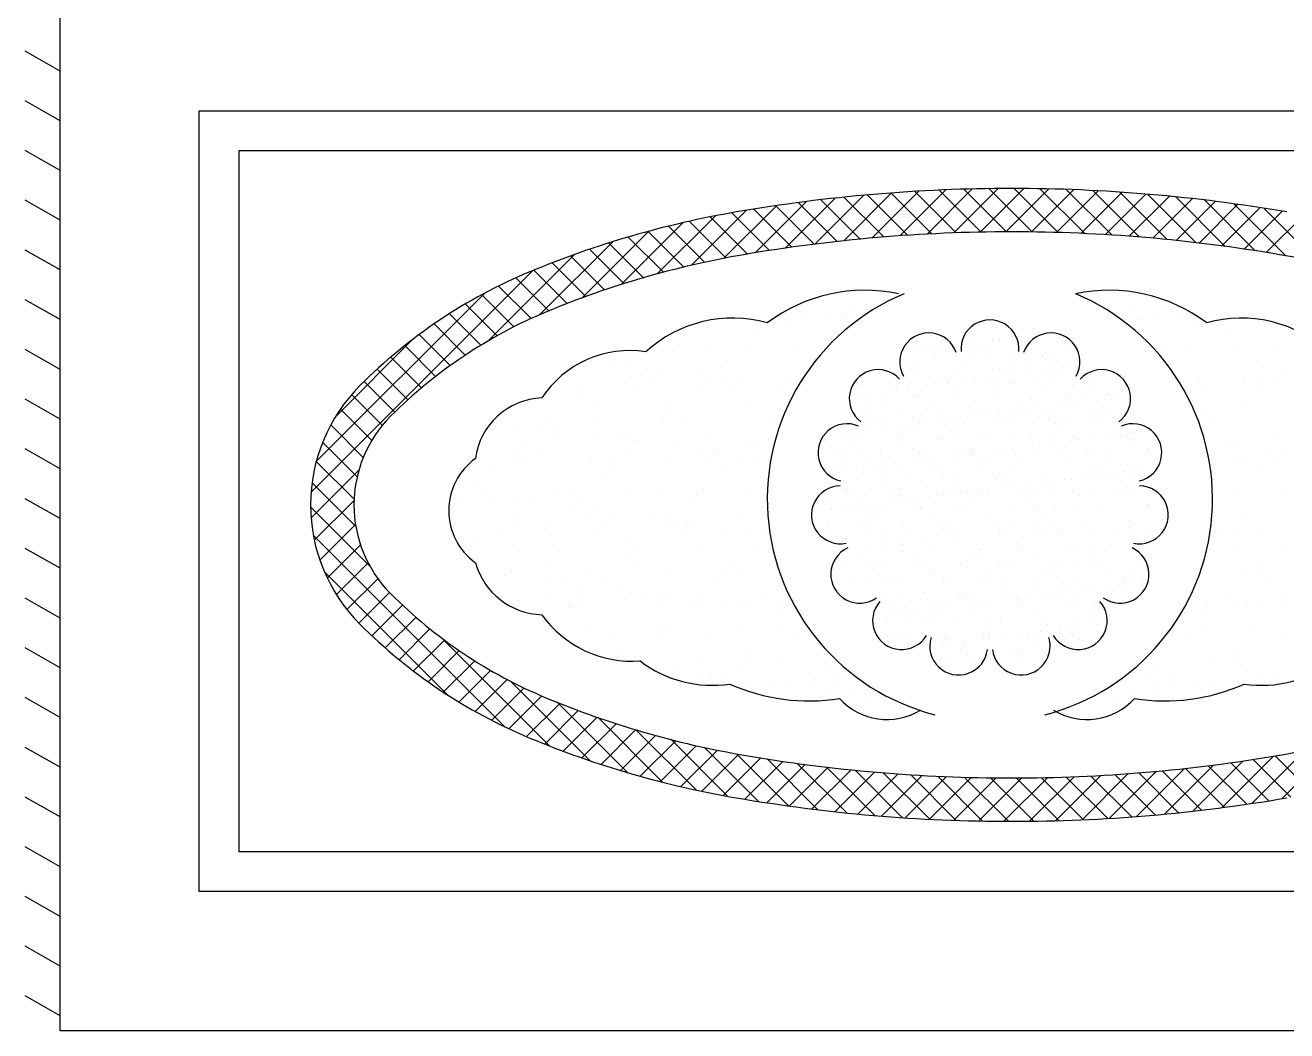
# Model space of a CAD drawing. Header units: millimetres. Extents: x 577 to 2337, y 236 to 943.
# Drawn here: x 750.452 to 753.108, y 697.022 to 699.139 of the extents above; entities that cross this region are included whole.
import ezdxf

# ---------------------------------------------------------------- set-up
doc = ezdxf.new("R2010")
doc.units = ezdxf.units.MM
doc.header["$LTSCALE"] = 0.01
doc.layers.add('06-Furn', color=4, linetype='Continuous')

# ---------------------------------------------------------------- blocks, each defined once
blk = doc.blocks.new('MMM')
at = {"layer": '06-Furn', "color": 243}
for p, q in [((762.7143, 635.9449), (762.7143, 638.1753)), ((762.7143, 637.9658), (762.641, 638.0077)), ((762.7143, 637.8611), (762.641, 637.903)), ((763.0074, 636.2381), (763.0074, 637.8821)), ((763.0074, 637.8821), (766.4211, 637.8821)), ((762.7143, 637.7564), (762.641, 637.7983)), ((763.0912, 636.3219), (763.0912, 637.7983)), ((763.0912, 637.7983), (766.3373, 637.7983)), ((764.4236, 637.6143), (764.5223, 637.713)), ((764.482, 637.6189), (764.5788, 637.7158)), ((764.5394, 637.6225), (764.6344, 637.7176)), ((764.6531, 637.6267), (764.5646, 637.7151)), ((764.5957, 637.6251), (764.6891, 637.7184)), ((764.7063, 637.6273), (764.6165, 637.7171)), ((764.6511, 637.6266), (764.7429, 637.7185)), ((764.7604, 637.627), (764.6691, 637.7182)), ((764.7055, 637.6273), (764.7959, 637.7177)), ((764.8153, 637.6258), (764.7226, 637.7186)), ((764.7591, 637.627), (764.8481, 637.7161)), ((764.8712, 637.6237), (764.7769, 637.718)), ((764.8118, 637.6259), (764.8995, 637.7137)), ((764.9281, 637.6206), (764.8321, 637.7166)), ((764.9861, 637.6164), (764.8882, 637.7143)), ((762.7143, 637.6517), (762.641, 637.6936)), ((764.1773, 637.5831), (764.2853, 637.6911)), ((764.2409, 637.593), (764.3463, 637.6984)), ((764.3501, 637.6069), (764.2682, 637.6889)), ((764.3031, 637.6014), (764.4061, 637.7044)), ((764.3989, 637.612), (764.316, 637.6949)), ((764.364, 637.6085), (764.4647, 637.7092)), ((764.4483, 637.6164), (764.3644, 637.7003)), ((764.4984, 637.6201), (764.4134, 637.705)), ((764.5492, 637.623), (764.4631, 637.7091)), ((764.6008, 637.6252), (764.5135, 637.7125)), ((764.8637, 637.6241), (764.9502, 637.7106)), ((764.9148, 637.6214), (765.0002, 637.7068)), ((765.0452, 637.6111), (764.9454, 637.7109)), ((764.9652, 637.618), (765.0495, 637.7024)), ((765.1055, 637.6045), (765.0035, 637.7066)), ((765.0149, 637.6139), (765.0982, 637.6973)), ((765.1671, 637.5967), (765.0628, 637.701)), ((765.0639, 637.6092), (765.1463, 637.6915)), ((765.2302, 637.5875), (765.1233, 637.6944)), ((765.2947, 637.5768), (765.185, 637.6864)), ((763.9715, 637.5387), (764.0938, 637.661)), ((764.0435, 637.5569), (764.1593, 637.6727)), ((764.1119, 637.5715), (764.223, 637.6826)), ((764.2077, 637.588), (764.1283, 637.6674)), ((764.2546, 637.5949), (764.1744, 637.6751)), ((764.302, 637.6012), (764.221, 637.6823)), ((765.1123, 637.6037), (765.1937, 637.6852)), ((765.16, 637.5977), (765.2406, 637.6783)), ((765.2071, 637.591), (765.2869, 637.6708)), ((765.3617, 637.5635), (765.2482, 637.6771)), ((765.2536, 637.5837), (765.3325, 637.6626)), ((763.8952, 637.5162), (764.0254, 637.6464)), ((764.0712, 637.5631), (763.9952, 637.6392)), ((764.1159, 637.5723), (764.0387, 637.6494)), ((764.1614, 637.5805), (764.0831, 637.6588)), ((763.7243, 637.4529), (763.8779, 637.6064)), ((763.8134, 637.4882), (763.9537, 637.6285)), ((763.9845, 637.5422), (763.9105, 637.6163)), ((764.0275, 637.5531), (763.9524, 637.6281)), ((762.7143, 637.547), (762.641, 637.5889)), ((763.9011, 637.5181), (763.8288, 637.5904)), ((763.9424, 637.5305), (763.8693, 637.6037)), ((763.6152, 637.3975), (763.797, 637.5793)), ((763.8208, 637.4909), (763.7499, 637.5618)), ((763.8606, 637.5048), (763.789, 637.5764)), ((763.2427, 637.0788), (763.7096, 637.5457)), ((763.7432, 637.4608), (763.6737, 637.5303)), ((763.7816, 637.4762), (763.7114, 637.5464)), ((763.7057, 637.4446), (763.6372, 637.5131)), ((762.7143, 637.4423), (762.641, 637.4842)), ((763.2536, 637.1435), (763.6083, 637.4982)), ((763.6343, 637.4084), (763.5674, 637.4753)), ((763.6694, 637.4271), (763.6018, 637.4947)), ((763.6003, 637.3886), (763.534, 637.4549)), ((764.2859, 637.4533), (764.2859, 637.4533)), ((764.3612, 637.4473), (764.3612, 637.4473)), ((764.3869, 637.4637), (764.3869, 637.4637)), ((764.9687, 637.4637), (764.9687, 637.4637)), ((764.9944, 637.4473), (764.9944, 637.4473)), ((765.0697, 637.4533), (765.0697, 637.4533)), ((763.5674, 637.3677), (763.5017, 637.4335)), ((764.2456, 637.4312), (764.2456, 637.4312)), ((764.3354, 637.4468), (764.3354, 637.4468)), ((764.367, 637.4426), (764.367, 637.4426)), ((764.635, 637.4273), (764.635, 637.4273)), ((764.6862, 637.4254), (764.6862, 637.4254)), ((764.9885, 637.4426), (764.9885, 637.4426)), ((765.0202, 637.4468), (765.0202, 637.4468)), ((765.11, 637.4312), (765.11, 637.4312)), ((763.2936, 637.2373), (763.4586, 637.4023)), ((763.5356, 637.3457), (763.4703, 637.4111)), ((764.1805, 637.4118), (764.1805, 637.4118)), ((764.5162, 637.3962), (764.5162, 637.3962)), ((764.6286, 637.3942), (764.6286, 637.3942)), ((764.6354, 637.3961), (764.6354, 637.3961)), ((764.6762, 637.3988), (764.6762, 637.3988)), ((764.6768, 637.4016), (764.6768, 637.4016)), ((764.6926, 637.4036), (764.6926, 637.4036)), ((764.7173, 637.4069), (764.7173, 637.4069)), ((764.8337, 637.3994), (764.8337, 637.3994)), ((765.175, 637.4118), (765.175, 637.4118)), ((762.7143, 637.3376), (762.641, 637.3794)), ((763.5048, 637.3227), (763.4398, 637.3877)), ((764.004, 637.3762), (764.004, 637.3762)), ((764.0793, 637.3888), (764.0793, 637.3888)), ((764.1597, 637.3769), (764.1597, 637.3769)), ((764.2688, 637.3885), (764.2688, 637.3885)), ((764.319, 637.3749), (764.319, 637.3749)), ((764.513, 637.38), (764.513, 637.38)), ((764.5288, 637.3821), (764.5288, 637.3821)), ((764.5535, 637.3853), (764.5535, 637.3853)), ((764.557, 637.3866), (764.557, 637.3866)), ((764.5573, 637.3677), (764.5573, 637.3677)), ((764.5698, 637.3785), (764.5698, 637.3785)), ((764.6342, 637.389), (764.6342, 637.389)), ((764.637, 637.3687), (764.637, 637.3687)), ((764.6517, 637.3868), (764.6517, 637.3868)), ((764.6645, 637.3786), (764.6645, 637.3786)), ((764.7148, 637.3683), (764.7148, 637.3683)), ((764.7593, 637.3788), (764.7593, 637.3788)), ((764.797, 637.3713), (764.797, 637.3713)), ((764.8412, 637.3872), (764.8412, 637.3872)), ((764.854, 637.379), (764.854, 637.379)), ((765.0366, 637.3749), (765.0366, 637.3749)), ((765.0868, 637.3885), (765.0868, 637.3885)), ((765.1959, 637.3769), (765.1959, 637.3769)), ((765.2763, 637.3888), (765.2763, 637.3888)), ((763.4751, 637.2986), (763.4104, 637.3634)), ((763.8729, 637.3509), (763.8729, 637.3509)), ((763.9022, 637.3462), (763.9022, 637.3462)), ((764.1088, 637.346), (764.1088, 637.346)), ((764.12, 637.3563), (764.12, 637.3563)), ((764.5212, 637.3489), (764.5212, 637.3489)), ((764.616, 637.349), (764.616, 637.349)), ((764.6607, 637.3648), (764.6607, 637.3648)), ((764.7107, 637.3492), (764.7107, 637.3492)), ((764.7577, 637.3412), (764.7577, 637.3412)), ((764.7824, 637.3637), (764.7824, 637.3637)), ((764.788, 637.3586), (764.788, 637.3586)), ((764.8055, 637.3494), (764.8055, 637.3494)), ((764.8273, 637.3426), (764.8273, 637.3426)), ((764.8356, 637.3408), (764.8356, 637.3408)), ((765.2356, 637.3563), (765.2356, 637.3563)), ((765.2468, 637.346), (765.2468, 637.346)), ((763.4464, 637.2736), (763.3818, 637.3382)), ((763.9181, 637.3219), (763.9181, 637.3219)), ((763.9517, 637.3397), (763.9517, 637.3397)), ((763.9833, 637.3356), (763.9833, 637.3356)), ((764.066, 637.3247), (764.066, 637.3247)), ((764.0774, 637.3199), (764.0774, 637.3199)), ((764.1155, 637.3182), (764.1155, 637.3182)), ((764.4384, 637.3366), (764.4384, 637.3366)), ((764.5181, 637.3376), (764.5181, 637.3376)), ((764.5959, 637.3372), (764.5959, 637.3372)), ((764.6229, 637.3157), (764.6229, 637.3157)), ((764.6388, 637.3178), (764.6388, 637.3178)), ((764.6635, 637.321), (764.6635, 637.321)), ((764.6781, 637.3402), (764.6781, 637.3402)), ((764.691, 637.337), (764.691, 637.337)), ((764.6966, 637.3319), (764.6966, 637.3319)), ((764.7048, 637.3265), (764.7048, 637.3265)), ((764.7207, 637.3286), (764.7207, 637.3286)), ((764.7454, 637.3318), (764.7454, 637.3318)), ((764.7867, 637.3373), (764.7867, 637.3373)), ((764.8026, 637.3393), (764.8026, 637.3393)), ((764.8145, 637.3343), (764.8145, 637.3343)), ((765.2401, 637.3182), (765.2401, 637.3182)), ((765.2782, 637.3199), (765.2782, 637.3199)), ((765.2896, 637.3247), (765.2896, 637.3247)), ((763.4187, 637.2475), (763.3542, 637.312)), ((763.8123, 637.2954), (763.8123, 637.2954)), ((763.933, 637.2957), (763.933, 637.2957)), ((763.9587, 637.312), (763.9587, 637.312)), ((764.0558, 637.2975), (764.0558, 637.2975)), ((764.1225, 637.2953), (764.1225, 637.2953)), ((764.1471, 637.314), (764.1471, 637.314)), ((764.1482, 637.3117), (764.1482, 637.3117)), ((764.2298, 637.3031), (764.2298, 637.3031)), ((764.2417, 637.3139), (764.2417, 637.3139)), ((764.392, 637.3101), (764.392, 637.3101)), ((764.3992, 637.3065), (764.3992, 637.3065)), ((764.4049, 637.3019), (764.4049, 637.3019)), ((764.4178, 637.2887), (764.4178, 637.2887)), ((764.4591, 637.2941), (764.4591, 637.2941)), ((764.475, 637.2962), (764.475, 637.2962)), ((764.477, 637.3061), (764.477, 637.3061)), ((764.4778, 637.3114), (764.4778, 637.3114)), ((764.4868, 637.3103), (764.4868, 637.3103)), ((764.4996, 637.3021), (764.4996, 637.3021)), ((764.4997, 637.2995), (764.4997, 637.2995)), ((764.541, 637.3049), (764.541, 637.3049)), ((764.5569, 637.307), (764.5569, 637.307)), ((764.5592, 637.3091), (764.5592, 637.3091)), ((764.5815, 637.3105), (764.5815, 637.3105)), ((764.5816, 637.3102), (764.5816, 637.3102)), ((764.5944, 637.3023), (764.5944, 637.3023)), ((764.6389, 637.3101), (764.6389, 637.3101)), ((764.6763, 637.3106), (764.6763, 637.3106)), ((764.6891, 637.3025), (764.6891, 637.3025)), ((764.7167, 637.3097), (764.7167, 637.3097)), ((764.7231, 637.3076), (764.7231, 637.3076)), ((764.771, 637.3108), (764.771, 637.3108)), ((764.7839, 637.3026), (764.7839, 637.3026)), ((764.7989, 637.3127), (764.7989, 637.3127)), ((764.8448, 637.3066), (764.8448, 637.3066)), ((764.8504, 637.3014), (764.8504, 637.3014)), ((764.8658, 637.311), (764.8658, 637.311)), ((764.8785, 637.3137), (764.8785, 637.3137)), ((764.8786, 637.3028), (764.8786, 637.3028)), ((765.1138, 637.3139), (765.1138, 637.3139)), ((765.1258, 637.3031), (765.1258, 637.3031)), ((765.2074, 637.3117), (765.2074, 637.3117)), ((765.2084, 637.314), (765.2084, 637.314)), ((765.233, 637.2953), (765.233, 637.2953)), ((762.7143, 637.2328), (762.641, 637.2747)), ((763.3927, 637.2197), (763.3279, 637.2845)), ((763.8011, 637.2851), (763.8011, 637.2851)), ((763.8358, 637.2648), (763.8358, 637.2648)), ((764.3772, 637.2833), (764.3772, 637.2833)), ((764.3863, 637.2847), (764.3863, 637.2847)), ((764.3931, 637.2854), (764.3931, 637.2854)), ((764.4404, 637.2779), (764.4404, 637.2779)), ((764.451, 637.2725), (764.451, 637.2725)), ((764.508, 637.2836), (764.508, 637.2836)), ((764.5137, 637.2785), (764.5137, 637.2785)), ((764.52, 637.279), (764.52, 637.279)), ((764.5458, 637.2727), (764.5458, 637.2727)), ((764.5978, 637.2786), (764.5978, 637.2786)), ((764.6405, 637.2729), (764.6405, 637.2729)), ((764.68, 637.2815), (764.68, 637.2815)), ((764.7353, 637.273), (764.7353, 637.273)), ((764.7533, 637.2799), (764.7533, 637.2799)), ((764.7589, 637.2747), (764.7589, 637.2747)), ((764.7597, 637.2826), (764.7597, 637.2826)), ((764.8148, 637.2622), (764.8148, 637.2622)), ((764.8301, 637.2732), (764.8301, 637.2732)), ((764.8306, 637.2643), (764.8306, 637.2643)), ((764.8375, 637.2822), (764.8375, 637.2822)), ((764.8553, 637.2675), (764.8553, 637.2675)), ((764.8769, 637.2772), (764.8769, 637.2772)), ((764.8967, 637.2729), (764.8967, 637.2729)), ((764.9125, 637.275), (764.9125, 637.275)), ((764.9197, 637.2851), (764.9197, 637.2851)), ((764.9248, 637.2734), (764.9248, 637.2734)), ((764.9372, 637.2783), (764.9372, 637.2783)), ((763.3705, 637.1881), (763.3045, 637.2541)), ((763.7482, 637.2366), (763.7482, 637.2366)), ((763.8407, 637.2368), (763.8407, 637.2368)), ((763.9952, 637.242), (763.9952, 637.242)), ((764.0002, 637.2589), (764.0002, 637.2589)), ((764.0302, 637.2365), (764.0302, 637.2365)), ((764.1558, 637.2597), (764.1558, 637.2597)), ((764.2197, 637.2361), (764.2197, 637.2361)), ((764.2387, 637.2441), (764.2387, 637.2441)), ((764.4011, 637.2478), (764.4011, 637.2478)), ((764.4166, 637.2569), (764.4166, 637.2569)), ((764.4222, 637.2518), (764.4222, 637.2518)), ((764.479, 637.2475), (764.479, 637.2475)), ((764.5401, 637.2542), (764.5401, 637.2542)), ((764.5611, 637.2504), (764.5611, 637.2504)), ((764.6096, 637.2352), (764.6096, 637.2352)), ((764.6408, 637.2514), (764.6408, 637.2514)), ((764.651, 637.2406), (764.651, 637.2406)), ((764.6668, 637.2427), (764.6668, 637.2427)), ((764.6915, 637.2459), (764.6915, 637.2459)), ((764.7186, 637.2511), (764.7186, 637.2511)), ((764.7329, 637.2514), (764.7329, 637.2514)), ((764.7487, 637.2535), (764.7487, 637.2535)), ((764.7734, 637.2567), (764.7734, 637.2567)), ((764.7854, 637.2505), (764.7854, 637.2505)), ((764.7956, 637.2346), (764.7956, 637.2346)), ((764.8008, 637.254), (764.8008, 637.254)), ((764.8804, 637.2551), (764.8804, 637.2551)), ((764.8904, 637.2348), (764.8904, 637.2348)), ((764.9072, 637.2494), (764.9072, 637.2494)), ((764.9128, 637.2443), (764.9128, 637.2443)), ((765.1168, 637.2441), (765.1168, 637.2441)), ((765.1359, 637.2361), (765.1359, 637.2361)), ((765.1997, 637.2597), (765.1997, 637.2597)), ((763.3526, 637.1522), (763.2841, 637.2207)), ((763.6823, 637.2176), (763.6823, 637.2176)), ((763.7318, 637.2111), (763.7318, 637.2111)), ((763.984, 637.2317), (763.984, 637.2317)), ((764.3601, 637.2164), (764.3601, 637.2164)), ((764.4053, 637.2083), (764.4053, 637.2083)), ((764.4166, 637.2339), (764.4166, 637.2339)), ((764.4211, 637.2103), (764.4211, 637.2103)), ((764.4294, 637.2257), (764.4294, 637.2257)), ((764.4423, 637.2193), (764.4423, 637.2193)), ((764.4458, 637.2136), (764.4458, 637.2136)), ((764.4487, 637.2275), (764.4487, 637.2275)), ((764.4872, 637.219), (764.4872, 637.219)), ((764.503, 637.2211), (764.503, 637.2211)), ((764.5113, 637.2341), (764.5113, 637.2341)), ((764.5219, 637.2203), (764.5219, 637.2203)), ((764.5242, 637.2259), (764.5242, 637.2259)), ((764.5277, 637.2244), (764.5277, 637.2244)), ((764.5691, 637.2298), (764.5691, 637.2298)), ((764.5704, 637.2265), (764.5704, 637.2265)), ((764.576, 637.2213), (764.576, 637.2213)), ((764.5849, 637.2319), (764.5849, 637.2319)), ((764.5997, 637.22), (764.5997, 637.22)), ((764.6061, 637.2343), (764.6061, 637.2343)), ((764.6189, 637.2261), (764.6189, 637.2261)), ((764.6819, 637.2229), (764.6819, 637.2229)), ((764.7009, 637.2344), (764.7009, 637.2344)), ((764.7137, 637.2263), (764.7137, 637.2263)), ((764.7616, 637.2239), (764.7616, 637.2239)), ((764.8084, 637.2264), (764.8084, 637.2264)), ((764.8157, 637.2227), (764.8157, 637.2227)), ((764.8213, 637.2176), (764.8213, 637.2176)), ((764.8394, 637.2236), (764.8394, 637.2236)), ((764.9032, 637.2266), (764.9032, 637.2266)), ((764.9392, 637.22), (764.9392, 637.22)), ((765.0066, 637.2086), (765.0066, 637.2086)), ((763.3397, 637.1114), (763.267, 637.184)), ((763.7586, 637.2039), (763.7586, 637.2039)), ((763.7634, 637.207), (763.7634, 637.207)), ((763.8461, 637.1961), (763.8461, 637.1961)), ((763.8956, 637.1896), (763.8956, 637.1896)), ((763.9143, 637.2046), (763.9143, 637.2046)), ((763.9272, 637.1854), (763.9272, 637.1854)), ((763.9311, 637.1832), (763.9311, 637.1832)), ((764.0736, 637.2026), (764.0736, 637.2026)), ((764.1782, 637.1886), (764.1782, 637.1886)), ((764.3234, 637.1975), (764.3234, 637.1975)), ((764.3234, 637.1882), (764.3234, 637.1882)), ((764.3392, 637.1996), (764.3392, 637.1996)), ((764.3572, 637.2008), (764.3572, 637.2008)), ((764.3639, 637.2028), (764.3639, 637.2028)), ((764.3809, 637.1961), (764.3809, 637.1961)), ((764.403, 637.1892), (764.403, 637.1892)), ((764.4756, 637.1963), (764.4756, 637.1963)), ((764.4789, 637.1998), (764.4789, 637.1998)), ((764.4809, 637.1888), (764.4809, 637.1888)), ((764.4846, 637.1946), (764.4846, 637.1946)), ((764.5631, 637.1918), (764.5631, 637.1918)), ((764.5704, 637.1965), (764.5704, 637.1965)), ((764.6025, 637.1971), (764.6025, 637.1971)), ((764.6427, 637.1928), (764.6427, 637.1928)), ((764.6651, 637.1967), (764.6651, 637.1967)), ((764.7205, 637.1924), (764.7205, 637.1924)), ((764.7599, 637.1968), (764.7599, 637.1968)), ((764.8015, 637.1816), (764.8015, 637.1816)), ((764.8027, 637.1954), (764.8027, 637.1954)), ((764.8428, 637.1871), (764.8428, 637.1871)), ((764.8478, 637.1933), (764.8478, 637.1933)), ((764.8546, 637.197), (764.8546, 637.197)), ((764.8587, 637.1892), (764.8587, 637.1892)), ((764.8834, 637.1924), (764.8834, 637.1924)), ((764.9247, 637.1979), (764.9247, 637.1979)), ((764.9406, 637.1999), (764.9406, 637.1999)), ((764.9494, 637.1972), (764.9494, 637.1972)), ((764.9602, 637.1961), (764.9602, 637.1961)), ((764.9653, 637.2032), (764.9653, 637.2032)), ((764.9695, 637.1923), (764.9695, 637.1923)), ((764.9751, 637.1871), (764.9751, 637.1871)), ((765.1774, 637.1886), (765.1774, 637.1886)), ((765.282, 637.2026), (765.282, 637.2026)), ((762.7143, 637.1281), (762.641, 637.17)), ((763.6764, 637.1708), (763.6764, 637.1708)), ((763.6876, 637.1811), (763.6876, 637.1811)), ((763.7201, 637.16), (763.7201, 637.16)), ((763.9096, 637.1596), (763.9096, 637.1596)), ((764.0099, 637.1745), (764.0099, 637.1745)), ((764.0594, 637.168), (764.0594, 637.168)), ((764.091, 637.1638), (764.091, 637.1638)), ((764.0991, 637.1593), (764.0991, 637.1593)), ((764.167, 637.1783), (764.167, 637.1783)), ((764.3464, 637.1576), (764.3464, 637.1576)), ((764.362, 637.1577), (764.362, 637.1577)), ((764.3875, 637.1731), (764.3875, 637.1731)), ((764.3931, 637.1679), (764.3931, 637.1679)), ((764.4412, 637.1577), (764.4412, 637.1577)), ((764.4442, 637.1607), (764.4442, 637.1607)), ((764.511, 637.1704), (764.511, 637.1704)), ((764.5238, 637.1617), (764.5238, 637.1617)), ((764.5359, 637.1579), (764.5359, 637.1579)), ((764.6017, 637.1613), (764.6017, 637.1613)), ((764.613, 637.1568), (764.613, 637.1568)), ((764.6307, 637.1581), (764.6307, 637.1581)), ((764.6328, 637.1693), (764.6328, 637.1693)), ((764.6377, 637.1601), (764.6377, 637.1601)), ((764.6384, 637.1642), (764.6384, 637.1642)), ((764.679, 637.1655), (764.679, 637.1655)), ((764.6838, 637.1643), (764.6838, 637.1643)), ((764.6949, 637.1676), (764.6949, 637.1676)), ((764.7196, 637.1709), (764.7196, 637.1709)), ((764.7254, 637.1582), (764.7254, 637.1582)), ((764.7609, 637.1763), (764.7609, 637.1763)), ((764.7635, 637.1653), (764.7635, 637.1653)), ((764.7768, 637.1784), (764.7768, 637.1784)), ((764.8202, 637.1584), (764.8202, 637.1584)), ((764.8781, 637.1656), (764.8781, 637.1656)), ((764.8837, 637.1604), (764.8837, 637.1604)), ((764.9149, 637.1586), (764.9149, 637.1586)), ((764.9235, 637.1679), (764.9235, 637.1679)), ((765.0016, 637.1629), (765.0016, 637.1629)), ((765.0031, 637.1689), (765.0031, 637.1689)), ((765.0097, 637.1588), (765.0097, 637.1588)), ((765.1886, 637.1783), (765.1886, 637.1783)), ((765.2565, 637.1593), (765.2565, 637.1593)), ((765.2645, 637.1638), (765.2645, 637.1638)), ((765.2962, 637.168), (765.2962, 637.168)), ((763.3332, 637.064), (763.2536, 637.1436)), ((763.6727, 637.1496), (763.6727, 637.1496)), ((763.6944, 637.1436), (763.6944, 637.1436)), ((763.832, 637.1476), (763.832, 637.1476)), ((763.8839, 637.1433), (763.8839, 637.1433)), ((763.9963, 637.1417), (763.9963, 637.1417)), ((764.0734, 637.1429), (764.0734, 637.1429)), ((764.114, 637.1298), (764.114, 637.1298)), ((764.152, 637.1424), (764.152, 637.1424)), ((764.1737, 637.1529), (764.1737, 637.1529)), ((764.3253, 637.1296), (764.3253, 637.1296)), ((764.3592, 637.1494), (764.3592, 637.1494)), ((764.405, 637.1306), (764.405, 637.1306)), ((764.4196, 637.1437), (764.4196, 637.1437)), ((764.4333, 637.1332), (764.4333, 637.1332)), ((764.4492, 637.1353), (764.4492, 637.1353)), ((764.454, 637.1496), (764.454, 637.1496)), ((764.4739, 637.1385), (764.4739, 637.1385)), ((764.4828, 637.1302), (764.4828, 637.1302)), ((764.5152, 637.144), (764.5152, 637.144)), ((764.5311, 637.146), (764.5311, 637.146)), ((764.5413, 637.1426), (764.5413, 637.1426)), ((764.5469, 637.1375), (764.5469, 637.1375)), ((764.5488, 637.1497), (764.5488, 637.1497)), ((764.5558, 637.1493), (764.5558, 637.1493)), ((764.565, 637.1332), (764.565, 637.1332)), ((764.5971, 637.1547), (764.5971, 637.1547)), ((764.6435, 637.1499), (764.6435, 637.1499)), ((764.6446, 637.1342), (764.6446, 637.1342)), ((764.6648, 637.1399), (764.6648, 637.1399)), ((764.7225, 637.1338), (764.7225, 637.1338)), ((764.7383, 637.1501), (764.7383, 637.1501)), ((764.833, 637.1502), (764.833, 637.1502)), ((764.8843, 637.1378), (764.8843, 637.1378)), ((764.9101, 637.1362), (764.9101, 637.1362)), ((764.9278, 637.1504), (764.9278, 637.1504)), ((764.9621, 637.1374), (764.9621, 637.1374)), ((765.0225, 637.1506), (765.0225, 637.1506)), ((765.1819, 637.1529), (765.1819, 637.1529)), ((765.2036, 637.1424), (765.2036, 637.1424)), ((765.2416, 637.1298), (765.2416, 637.1298)), ((765.2822, 637.1429), (765.2822, 637.1429)), ((763.2427, 637.025), (763.3434, 637.1257)), ((763.6234, 637.1223), (763.6234, 637.1223)), ((763.8593, 637.1174), (763.8593, 637.1174)), ((763.8705, 637.1277), (763.8705, 637.1277)), ((764.3514, 637.1224), (764.3514, 637.1224)), ((764.3673, 637.1245), (764.3673, 637.1245)), ((764.392, 637.1277), (764.392, 637.1277)), ((764.4054, 637.12), (764.4054, 637.12)), ((764.4461, 637.1021), (764.4461, 637.1021)), ((764.4498, 637.1159), (764.4498, 637.1159)), ((764.4554, 637.1108), (764.4554, 637.1108)), ((764.5002, 637.1201), (764.5002, 637.1201)), ((764.5257, 637.1031), (764.5257, 637.1031)), ((764.5734, 637.1132), (764.5734, 637.1132)), ((764.5949, 637.1203), (764.5949, 637.1203)), ((764.6036, 637.1027), (764.6036, 637.1027)), ((764.6858, 637.1057), (764.6858, 637.1057)), ((764.6897, 637.1205), (764.6897, 637.1205)), ((764.6951, 637.1122), (764.6951, 637.1122)), ((764.7007, 637.107), (764.7007, 637.107)), ((764.7844, 637.1206), (764.7844, 637.1206)), ((764.8048, 637.1033), (764.8048, 637.1033)), ((764.8296, 637.1066), (764.8296, 637.1066)), ((764.8432, 637.1063), (764.8432, 637.1063)), ((764.8709, 637.112), (764.8709, 637.112)), ((764.8792, 637.1208), (764.8792, 637.1208)), ((764.8867, 637.1141), (764.8867, 637.1141)), ((764.9115, 637.1173), (764.9115, 637.1173)), ((764.9254, 637.1093), (764.9254, 637.1093)), ((764.9404, 637.1084), (764.9404, 637.1084)), ((764.946, 637.1033), (764.946, 637.1033)), ((764.9528, 637.1228), (764.9528, 637.1228)), ((764.9686, 637.1249), (764.9686, 637.1249)), ((764.9739, 637.121), (764.9739, 637.121)), ((764.9934, 637.1281), (764.9934, 637.1281)), ((763.3369, 637.0065), (763.2447, 637.0987)), ((763.5904, 637.0926), (763.5904, 637.0926)), ((763.602, 637.0848), (763.602, 637.0848)), ((763.7548, 637.0866), (763.7548, 637.0866)), ((763.7915, 637.0844), (763.7915, 637.0844)), ((763.9104, 637.0874), (763.9104, 637.0874)), ((763.981, 637.0841), (763.981, 637.0841)), ((764.0697, 637.0854), (764.0697, 637.0854)), ((764.1705, 637.0837), (764.1705, 637.0837)), ((764.3584, 637.0892), (764.3584, 637.0892)), ((764.3639, 637.0991), (764.3639, 637.0991)), ((764.364, 637.0841), (764.364, 637.0841)), ((764.371, 637.0814), (764.371, 637.0814)), ((764.4657, 637.0815), (764.4657, 637.0815)), ((764.4819, 637.0865), (764.4819, 637.0865)), ((764.5605, 637.0817), (764.5605, 637.0817)), ((764.6037, 637.0855), (764.6037, 637.0855)), ((764.6093, 637.0803), (764.6093, 637.0803)), ((764.6252, 637.0796), (764.6252, 637.0796)), ((764.641, 637.0817), (764.641, 637.0817)), ((764.6465, 637.0756), (764.6465, 637.0756)), ((764.6552, 637.0819), (764.6552, 637.0819)), ((764.6658, 637.085), (764.6658, 637.085)), ((764.7071, 637.0904), (764.7071, 637.0904)), ((764.7229, 637.0925), (764.7229, 637.0925)), ((764.7272, 637.0828), (764.7272, 637.0828)), ((764.7477, 637.0958), (764.7477, 637.0958)), ((764.75, 637.0821), (764.75, 637.0821)), ((764.789, 637.1012), (764.789, 637.1012)), ((764.8065, 637.0782), (764.8065, 637.0782)), ((764.8447, 637.0822), (764.8447, 637.0822)), ((764.8862, 637.0792), (764.8862, 637.0792)), ((764.9395, 637.0824), (764.9395, 637.0824)), ((764.9725, 637.079), (764.9725, 637.079)), ((765.185, 637.0837), (765.185, 637.0837)), ((765.2859, 637.0854), (765.2859, 637.0854)), ((762.7143, 637.0234), (762.641, 637.0653)), ((763.2495, 636.978), (763.3331, 637.0617)), ((763.5629, 637.0668), (763.5629, 637.0668)), ((763.6262, 637.0675), (763.6262, 637.0675)), ((763.6756, 637.061), (763.6756, 637.061)), ((763.7073, 637.0568), (763.7073, 637.0568)), ((763.8064, 637.0689), (763.8064, 637.0689)), ((764.0422, 637.064), (764.0422, 637.064)), ((764.0535, 637.0743), (764.0535, 637.0743)), ((764.3272, 637.0709), (764.3272, 637.0709)), ((764.3838, 637.0732), (764.3838, 637.0732)), ((764.3905, 637.0598), (764.3905, 637.0598)), ((764.3953, 637.0494), (764.3953, 637.0494)), ((764.4069, 637.072), (764.4069, 637.072)), ((764.42, 637.0526), (764.42, 637.0526)), ((764.4614, 637.0581), (764.4614, 637.0581)), ((764.4772, 637.0602), (764.4772, 637.0602)), ((764.4786, 637.0734), (764.4786, 637.0734)), ((764.4847, 637.0716), (764.4847, 637.0716)), ((764.5019, 637.0634), (764.5019, 637.0634)), ((764.5122, 637.0588), (764.5122, 637.0588)), ((764.5178, 637.0536), (764.5178, 637.0536)), ((764.5433, 637.0689), (764.5433, 637.0689)), ((764.5591, 637.071), (764.5591, 637.071)), ((764.5669, 637.0746), (764.5669, 637.0746)), ((764.5733, 637.0735), (764.5733, 637.0735)), ((764.5839, 637.0742), (764.5839, 637.0742)), ((764.6357, 637.0561), (764.6357, 637.0561)), ((764.6681, 637.0737), (764.6681, 637.0737)), ((764.7575, 637.055), (764.7575, 637.055)), ((764.7628, 637.0739), (764.7628, 637.0739)), ((764.7631, 637.0499), (764.7631, 637.0499)), ((764.8576, 637.0741), (764.8576, 637.0741)), ((764.9523, 637.0742), (764.9523, 637.0742)), ((765.0028, 637.0513), (765.0028, 637.0513)), ((765.007, 637.0517), (765.007, 637.0517)), ((763.3667, 636.923), (763.2417, 637.048)), ((763.6689, 637.0324), (763.6689, 637.0324)), ((763.79, 637.0459), (763.79, 637.0459)), ((763.8281, 637.0303), (763.8281, 637.0303)), ((763.8394, 637.0394), (763.8394, 637.0394)), ((763.8711, 637.0352), (763.8711, 637.0352)), ((763.9538, 637.0243), (763.9538, 637.0243)), ((763.9925, 637.0244), (763.9925, 637.0244)), ((764.1482, 637.0252), (764.1482, 637.0252)), ((764.2976, 637.0365), (764.2976, 637.0365)), ((764.299, 637.0331), (764.299, 637.0331)), ((764.3134, 637.0386), (764.3134, 637.0386)), ((764.3353, 637.0436), (764.3353, 637.0436)), ((764.3381, 637.0419), (764.3381, 637.0419)), ((764.3658, 637.0405), (764.3658, 637.0405)), ((764.3795, 637.0473), (764.3795, 637.0473)), ((764.4207, 637.0321), (764.4207, 637.0321)), ((764.4263, 637.0269), (764.4263, 637.0269)), ((764.43, 637.0438), (764.43, 637.0438)), ((764.448, 637.0434), (764.448, 637.0434)), ((764.5248, 637.0439), (764.5248, 637.0439)), ((764.5277, 637.0445), (764.5277, 637.0445)), ((764.5443, 637.0294), (764.5443, 637.0294)), ((764.6055, 637.0441), (764.6055, 637.0441)), ((764.6195, 637.0441), (764.6195, 637.0441)), ((764.666, 637.0283), (764.666, 637.0283)), ((764.6716, 637.0232), (764.6716, 637.0232)), ((764.7143, 637.0443), (764.7143, 637.0443)), ((764.7673, 637.0481), (764.7673, 637.0481)), ((764.7896, 637.0256), (764.7896, 637.0256)), ((764.809, 637.0445), (764.809, 637.0445)), ((764.8452, 637.0477), (764.8452, 637.0477)), ((764.9038, 637.0446), (764.9038, 637.0446)), ((764.9985, 637.0448), (764.9985, 637.0448)), ((765.0084, 637.0462), (765.0084, 637.0462)), ((765.2074, 637.0252), (765.2074, 637.0252)), ((763.2612, 636.936), (763.3362, 637.011)), ((763.6709, 637.0076), (763.6709, 637.0076)), ((763.7346, 637.0031), (763.7346, 637.0031)), ((763.7458, 637.0134), (763.7458, 637.0134)), ((763.8604, 637.0072), (763.8604, 637.0072)), ((763.9893, 637.0155), (763.9893, 637.0155)), ((764.0032, 637.0178), (764.0032, 637.0178)), ((764.0349, 637.0137), (764.0349, 637.0137)), ((764.0499, 637.0069), (764.0499, 637.0069)), ((764.1176, 637.0028), (764.1176, 637.0028)), ((764.1671, 636.9963), (764.1671, 636.9963)), ((764.3136, 636.9968), (764.3136, 636.9968)), ((764.3292, 637.0123), (764.3292, 637.0123)), ((764.3293, 637.0054), (764.3293, 637.0054)), ((764.3349, 637.0002), (764.3349, 637.0002)), ((764.3956, 637.0052), (764.3956, 637.0052)), ((764.4084, 636.997), (764.4084, 636.997)), ((764.4088, 637.0133), (764.4088, 637.0133)), ((764.4528, 637.0027), (764.4528, 637.0027)), ((764.4866, 637.013), (764.4866, 637.013)), ((764.4903, 637.0053), (764.4903, 637.0053)), ((764.5031, 636.9972), (764.5031, 636.9972)), ((764.5688, 637.0159), (764.5688, 637.0159)), ((764.5746, 637.0016), (764.5746, 637.0016)), ((764.5802, 636.9965), (764.5802, 636.9965)), ((764.5851, 637.0055), (764.5851, 637.0055)), ((764.5979, 636.9973), (764.5979, 636.9973)), ((764.6798, 637.0057), (764.6798, 637.0057)), ((764.6926, 636.9975), (764.6926, 636.9975)), ((764.6981, 636.9989), (764.6981, 636.9989)), ((764.7263, 637.0166), (764.7263, 637.0166)), ((764.7746, 637.0059), (764.7746, 637.0059)), ((764.7874, 636.9977), (764.7874, 636.9977)), ((764.8085, 637.0195), (764.8085, 637.0195)), ((764.8199, 636.9979), (764.8199, 636.9979)), ((764.8693, 637.006), (764.8693, 637.006)), ((764.8822, 636.9979), (764.8822, 636.9979)), ((764.9641, 637.0062), (764.9641, 637.0062)), ((764.9659, 637.0202), (764.9659, 637.0202)), ((764.9769, 636.998), (764.9769, 636.998)), ((765.0349, 637.0219), (765.0349, 637.0219)), ((765.1885, 636.9963), (765.1885, 636.9963)), ((765.238, 637.0028), (765.238, 637.0028)), ((763.6514, 636.5845), (763.2474, 636.9885)), ((763.5866, 636.9753), (763.5866, 636.9753)), ((763.6453, 636.9912), (763.6453, 636.9912)), ((763.7509, 636.9694), (763.7509, 636.9694)), ((763.8348, 636.9909), (763.8348, 636.9909)), ((763.9066, 636.9701), (763.9066, 636.9701)), ((764.0243, 636.9905), (764.0243, 636.9905)), ((764.1987, 636.9921), (764.1987, 636.9921)), ((764.2138, 636.9902), (764.2138, 636.9902)), ((764.3614, 636.976), (764.3614, 636.976)), ((764.3678, 636.9819), (764.3678, 636.9819)), ((764.4499, 636.9848), (764.4499, 636.9848)), ((764.4831, 636.9749), (764.4831, 636.9749)), ((764.4887, 636.9698), (764.4887, 636.9698)), ((764.5296, 636.9858), (764.5296, 636.9858)), ((764.6066, 636.9722), (764.6066, 636.9722)), ((764.6896, 636.9884), (764.6896, 636.9884)), ((764.7284, 636.9712), (764.7284, 636.9712)), ((764.7692, 636.9894), (764.7692, 636.9894)), ((764.8255, 636.9927), (764.8255, 636.9927)), ((764.9292, 636.992), (764.9292, 636.992)), ((765.0089, 636.993), (765.0089, 636.993)), ((765.1418, 636.9902), (765.1418, 636.9902)), ((765.1569, 636.9921), (765.1569, 636.9921)), ((762.7143, 636.9187), (762.641, 636.9606)), ((763.2769, 636.8979), (763.3468, 636.9678)), ((763.6816, 636.9546), (763.6816, 636.9546)), ((763.9175, 636.9497), (763.9175, 636.9497)), ((763.9287, 636.96), (763.9287, 636.96)), ((764.0659, 636.9681), (764.0659, 636.9681)), ((764.1722, 636.9621), (764.1722, 636.9621)), ((764.3916, 636.9482), (764.3916, 636.9482)), ((764.3972, 636.9431), (764.3972, 636.9431)), ((764.4107, 636.9547), (764.4107, 636.9547)), ((764.4546, 636.9676), (764.4546, 636.9676)), ((764.4885, 636.9543), (764.4885, 636.9543)), ((764.5152, 636.9455), (764.5152, 636.9455)), ((764.5493, 636.9677), (764.5493, 636.9677)), ((764.6369, 636.9445), (764.6369, 636.9445)), ((764.6441, 636.9679), (764.6441, 636.9679)), ((764.6504, 636.9583), (764.6504, 636.9583)), ((764.7282, 636.9579), (764.7282, 636.9579)), ((764.734, 636.966), (764.734, 636.966)), ((764.7388, 636.9681), (764.7388, 636.9681)), ((764.8336, 636.9683), (764.8336, 636.9683)), ((764.8519, 636.9685), (764.8519, 636.9685)), ((764.89, 636.9619), (764.89, 636.9619)), ((764.9283, 636.9684), (764.9283, 636.9684)), ((765.1834, 636.9621), (765.1834, 636.9621)), ((765.2897, 636.9681), (765.2897, 636.9681)), ((763.296, 636.8632), (763.3629, 636.9301)), ((763.7424, 636.932), (763.7424, 636.932)), ((763.9319, 636.9317), (763.9319, 636.9317)), ((764.1214, 636.9314), (764.1214, 636.9314)), ((764.3697, 636.9232), (764.3697, 636.9232)), ((764.4201, 636.929), (764.4201, 636.929)), ((764.4237, 636.9188), (764.4237, 636.9188)), ((764.433, 636.9208), (764.433, 636.9208)), ((764.4519, 636.9262), (764.4519, 636.9262)), ((764.5149, 636.9292), (764.5149, 636.9292)), ((764.5277, 636.921), (764.5277, 636.921)), ((764.5455, 636.9178), (764.5455, 636.9178)), ((764.6093, 636.9268), (764.6093, 636.9268)), ((764.6096, 636.9293), (764.6096, 636.9293)), ((764.6225, 636.9212), (764.6225, 636.9212)), ((764.6425, 636.9393), (764.6425, 636.9393)), ((764.6915, 636.9298), (764.6915, 636.9298)), ((764.7044, 636.9295), (764.7044, 636.9295)), ((764.7172, 636.9213), (764.7172, 636.9213)), ((764.7605, 636.9418), (764.7605, 636.9418)), ((764.7991, 636.9297), (764.7991, 636.9297)), ((764.812, 636.9215), (764.812, 636.9215)), ((764.849, 636.9304), (764.849, 636.9304)), ((764.8822, 636.9407), (764.8822, 636.9407)), ((764.8878, 636.9356), (764.8878, 636.9356)), ((764.8939, 636.9298), (764.8939, 636.9298)), ((764.9067, 636.9217), (764.9067, 636.9217)), ((764.9886, 636.93), (764.9886, 636.93)), ((765.0015, 636.9218), (765.0015, 636.9218)), ((765.2342, 636.9314), (765.2342, 636.9314)), ((763.5299, 636.6522), (763.2708, 636.9114)), ((763.3183, 636.8317), (763.3834, 636.8968)), ((763.6512, 636.9066), (763.6512, 636.9066)), ((763.665, 636.9151), (763.665, 636.9151)), ((763.7339, 636.8957), (763.7339, 636.8957)), ((763.8243, 636.9131), (763.8243, 636.9131)), ((763.8646, 636.9012), (763.8646, 636.9012)), ((763.9887, 636.9072), (763.9887, 636.9072)), ((764.1004, 636.8963), (764.1004, 636.8963)), ((764.1117, 636.9066), (764.1117, 636.9066)), ((764.1443, 636.9079), (764.1443, 636.9079)), ((764.3844, 636.8912), (764.3844, 636.8912)), ((764.4126, 636.8961), (764.4126, 636.8961)), ((764.454, 636.8911), (764.454, 636.8911)), ((764.4792, 636.8914), (764.4792, 636.8914)), ((764.5511, 636.9126), (764.5511, 636.9126)), ((764.5726, 636.8987), (764.5726, 636.8987)), ((764.5739, 636.8916), (764.5739, 636.8916)), ((764.6523, 636.8997), (764.6523, 636.8997)), ((764.6687, 636.8917), (764.6687, 636.8917)), ((764.669, 636.9151), (764.669, 636.9151)), ((764.7634, 636.8919), (764.7634, 636.8919)), ((764.7908, 636.914), (764.7908, 636.914)), ((764.7964, 636.9089), (764.7964, 636.9089)), ((764.8123, 636.9023), (764.8123, 636.9023)), ((764.8582, 636.8921), (764.8582, 636.8921)), ((764.9143, 636.9113), (764.9143, 636.9113)), ((764.9529, 636.8922), (764.9529, 636.8922)), ((764.9698, 636.9029), (764.9698, 636.9029)), ((764.9956, 636.8921), (764.9956, 636.8921)), ((765.2112, 636.9079), (765.2112, 636.9079)), ((765.2439, 636.9066), (765.2439, 636.9066)), ((765.2551, 636.8963), (765.2551, 636.8963)), ((763.3435, 636.8031), (763.408, 636.8677)), ((763.7833, 636.8892), (763.7833, 636.8892)), ((763.815, 636.885), (763.815, 636.885)), ((763.8977, 636.8742), (763.8977, 636.8742)), ((763.9471, 636.8677), (763.9471, 636.8677)), ((763.9788, 636.8635), (763.9788, 636.8635)), ((764.3625, 636.8644), (764.3625, 636.8644)), ((764.3716, 636.8646), (764.3716, 636.8646)), ((764.4596, 636.8859), (764.4596, 636.8859)), ((764.5334, 636.8686), (764.5334, 636.8686)), ((764.5775, 636.8884), (764.5775, 636.8884)), ((764.6112, 636.8682), (764.6112, 636.8682)), ((764.6993, 636.8873), (764.6993, 636.8873)), ((764.7049, 636.8822), (764.7049, 636.8822)), ((764.7731, 636.8722), (764.7731, 636.8722)), ((764.7912, 636.8652), (764.7912, 636.8652)), ((764.8071, 636.8673), (764.8071, 636.8673)), ((764.8228, 636.8846), (764.8228, 636.8846)), ((764.8318, 636.8705), (764.8318, 636.8705)), ((764.8731, 636.876), (764.8731, 636.876)), ((764.889, 636.878), (764.889, 636.878)), ((764.9137, 636.8813), (764.9137, 636.8813)), ((764.9331, 636.8748), (764.9331, 636.8748)), ((764.9446, 636.8836), (764.9446, 636.8836)), ((764.9502, 636.8785), (764.9502, 636.8785)), ((764.955, 636.8867), (764.955, 636.8867)), ((764.9709, 636.8888), (764.9709, 636.8888)), ((762.7143, 636.814), (762.641, 636.8559)), ((763.3707, 636.7766), (763.4353, 636.8411)), ((763.7471, 636.8521), (763.7471, 636.8521)), ((763.7856, 636.8385), (763.7856, 636.8385)), ((763.804, 636.8457), (763.804, 636.8457)), ((763.8113, 636.8549), (763.8113, 636.8549)), ((763.9028, 636.8529), (763.9028, 636.8529)), ((763.9751, 636.8382), (763.9751, 636.8382)), ((764.0008, 636.8545), (764.0008, 636.8545)), ((764.0475, 636.8478), (764.0475, 636.8478)), ((764.0615, 636.8526), (764.0615, 636.8526)), ((764.0621, 636.8509), (764.0621, 636.8509)), ((764.1109, 636.8461), (764.1109, 636.8461)), ((764.1426, 636.8419), (764.1426, 636.8419)), ((764.1646, 636.8378), (764.1646, 636.8378)), ((764.1903, 636.8542), (764.1903, 636.8542)), ((764.2264, 636.8449), (764.2264, 636.8449)), ((764.3681, 636.8592), (764.3681, 636.8592)), ((764.4447, 636.8528), (764.4447, 636.8528)), ((764.4575, 636.8446), (764.4575, 636.8446)), ((764.4861, 636.8617), (764.4861, 636.8617)), ((764.4924, 636.8371), (764.4924, 636.8371)), ((764.5395, 636.853), (764.5395, 636.853)), ((764.5523, 636.8448), (764.5523, 636.8448)), ((764.5746, 636.84), (764.5746, 636.84)), ((764.5861, 636.8382), (764.5861, 636.8382)), ((764.6078, 636.8606), (764.6078, 636.8606)), ((764.6134, 636.8555), (764.6134, 636.8555)), ((764.6274, 636.8436), (764.6274, 636.8436)), ((764.6342, 636.8531), (764.6342, 636.8531)), ((764.6433, 636.8457), (764.6433, 636.8457)), ((764.647, 636.845), (764.647, 636.845)), ((764.668, 636.849), (764.668, 636.849)), ((764.7093, 636.8544), (764.7093, 636.8544)), ((764.7252, 636.8565), (764.7252, 636.8565)), ((764.729, 636.8533), (764.729, 636.8533)), ((764.7314, 636.8579), (764.7314, 636.8579)), ((764.732, 636.8407), (764.732, 636.8407)), ((764.7418, 636.8451), (764.7418, 636.8451)), ((764.7499, 636.8597), (764.7499, 636.8597)), ((764.8237, 636.8535), (764.8237, 636.8535)), ((764.8365, 636.8453), (764.8365, 636.8453)), ((764.8531, 636.8569), (764.8531, 636.8569)), ((764.8587, 636.8518), (764.8587, 636.8518)), ((764.8939, 636.8447), (764.8939, 636.8447)), ((764.9185, 636.8537), (764.9185, 636.8537)), ((764.9767, 636.8542), (764.9767, 636.8542)), ((765.1292, 636.8449), (765.1292, 636.8449)), ((765.1653, 636.8542), (765.1653, 636.8542)), ((765.191, 636.8378), (765.191, 636.8378)), ((765.213, 636.8419), (765.213, 636.8419)), ((765.2446, 636.8461), (765.2446, 636.8461)), ((765.2935, 636.8509), (765.2935, 636.8509)), ((765.2941, 636.8526), (765.2941, 636.8526)), ((763.3989, 636.751), (763.4636, 636.8156)), ((763.7928, 636.8354), (763.7928, 636.8354)), ((764.2253, 636.831), (764.2253, 636.831)), ((764.2747, 636.8245), (764.2747, 636.8245)), ((764.4636, 636.822), (764.4636, 636.822)), ((764.4795, 636.8241), (764.4795, 636.8241)), ((764.5037, 636.8152), (764.5037, 636.8152)), ((764.5042, 636.8274), (764.5042, 636.8274)), ((764.5164, 636.8339), (764.5164, 636.8339)), ((764.522, 636.8288), (764.522, 636.8288)), ((764.5353, 636.8099), (764.5353, 636.8099)), ((764.5455, 636.8328), (764.5455, 636.8328)), ((764.5614, 636.8349), (764.5614, 636.8349)), ((764.5985, 636.8154), (764.5985, 636.8154)), ((764.6399, 636.8312), (764.6399, 636.8312)), ((764.6932, 636.8155), (764.6932, 636.8155)), ((764.6953, 636.8125), (764.6953, 636.8125)), ((764.7617, 636.8302), (764.7617, 636.8302)), ((764.7673, 636.825), (764.7673, 636.825)), ((764.788, 636.8157), (764.788, 636.8157)), ((764.8528, 636.8132), (764.8528, 636.8132)), ((764.8827, 636.8159), (764.8827, 636.8159)), ((764.8852, 636.8275), (764.8852, 636.8275)), ((765.0808, 636.8245), (765.0808, 636.8245)), ((765.1303, 636.831), (765.1303, 636.831)), ((763.428, 636.7263), (763.4929, 636.7912)), ((763.8205, 636.7958), (763.8205, 636.7958)), ((763.9848, 636.7899), (763.9848, 636.7899)), ((763.9869, 636.7923), (763.9869, 636.7923)), ((764.1405, 636.7907), (764.1405, 636.7907)), ((764.2304, 636.7944), (764.2304, 636.7944)), ((764.2998, 636.7886), (764.2998, 636.7886)), ((764.4249, 636.8072), (764.4249, 636.8072)), ((764.4305, 636.8021), (764.4305, 636.8021)), ((764.4557, 636.8089), (764.4557, 636.8089)), ((764.5484, 636.8045), (764.5484, 636.8045)), ((764.6702, 636.8035), (764.6702, 636.8035)), ((764.6758, 636.7983), (764.6758, 636.7983)), ((764.778, 636.7847), (764.778, 636.7847)), ((764.7937, 636.8008), (764.7937, 636.8008)), ((764.8161, 636.785), (764.8161, 636.785)), ((764.8193, 636.7901), (764.8193, 636.7901)), ((764.8351, 636.7922), (764.8351, 636.7922)), ((764.8599, 636.7954), (764.8599, 636.7954)), ((764.8958, 636.786), (764.8958, 636.786)), ((764.9012, 636.8009), (764.9012, 636.8009)), ((764.9155, 636.7997), (764.9155, 636.7997)), ((764.917, 636.803), (764.917, 636.803)), ((765.0558, 636.7886), (765.0558, 636.7886)), ((765.1251, 636.7944), (765.1251, 636.7944)), ((765.2151, 636.7907), (765.2151, 636.7907)), ((763.4581, 636.7025), (763.5233, 636.7677)), ((763.7452, 636.5445), (763.5181, 636.7716)), ((763.8827, 636.7793), (763.8827, 636.7793)), ((763.9757, 636.782), (763.9757, 636.782)), ((764.0722, 636.779), (764.0722, 636.779)), ((764.2617, 636.7786), (764.2617, 636.7786)), ((764.457, 636.7778), (764.457, 636.7778)), ((764.4693, 636.7766), (764.4693, 636.7766)), ((764.4821, 636.7684), (764.4821, 636.7684)), ((764.4943, 636.7785), (764.4943, 636.7785)), ((764.564, 636.7768), (764.564, 636.7768)), ((764.5736, 636.7577), (764.5736, 636.7577)), ((764.5769, 636.7686), (764.5769, 636.7686)), ((764.5787, 636.7768), (764.5787, 636.7768)), ((764.5843, 636.7716), (764.5843, 636.7716)), ((764.5894, 636.7598), (764.5894, 636.7598)), ((764.6142, 636.7631), (764.6142, 636.7631)), ((764.6555, 636.7685), (764.6555, 636.7685)), ((764.6561, 636.7824), (764.6561, 636.7824)), ((764.6588, 636.7769), (764.6588, 636.7769)), ((764.6713, 636.7706), (764.6713, 636.7706)), ((764.6716, 636.7688), (764.6716, 636.7688)), ((764.6961, 636.7739), (764.6961, 636.7739)), ((764.7023, 636.7741), (764.7023, 636.7741)), ((764.7374, 636.7793), (764.7374, 636.7793)), ((764.7532, 636.7814), (764.7532, 636.7814)), ((764.7535, 636.7771), (764.7535, 636.7771)), ((764.7664, 636.7689), (764.7664, 636.7689)), ((764.824, 636.773), (764.824, 636.773)), ((764.8296, 636.7679), (764.8296, 636.7679)), ((764.8483, 636.7773), (764.8483, 636.7773)), ((764.8611, 636.7691), (764.8611, 636.7691)), ((765.0938, 636.7786), (765.0938, 636.7786)), ((765.2833, 636.779), (765.2833, 636.779)), ((762.7143, 636.7093), (762.641, 636.7512)), ((763.4891, 636.6798), (763.5546, 636.7453)), ((763.8989, 636.7356), (763.8989, 636.7356)), ((763.9228, 636.7335), (763.9228, 636.7335)), ((764.0582, 636.7336), (764.0582, 636.7336)), ((764.1699, 636.7389), (764.1699, 636.7389)), ((764.4873, 636.7501), (764.4873, 636.7501)), ((764.6108, 636.7474), (764.6108, 636.7474)), ((764.6151, 636.751), (764.6151, 636.751)), ((764.6231, 636.7392), (764.6231, 636.7392)), ((764.7178, 636.7393), (764.7178, 636.7393)), ((764.7326, 636.7463), (764.7326, 636.7463)), ((764.7382, 636.7412), (764.7382, 636.7412)), ((764.7769, 636.7549), (764.7769, 636.7549)), ((764.8547, 636.7546), (764.8547, 636.7546)), ((765.1857, 636.7389), (765.1857, 636.7389)), ((763.5211, 636.658), (763.5871, 636.724)), ((763.554, 636.6371), (763.6206, 636.7038)), ((764.1586, 636.7286), (764.1586, 636.7286)), ((764.2226, 636.7277), (764.2226, 636.7277)), ((764.5784, 636.7228), (764.5784, 636.7228)), ((764.6411, 636.7196), (764.6411, 636.7196)), ((764.6467, 636.7145), (764.6467, 636.7145)), ((764.658, 636.7238), (764.658, 636.7238)), ((764.7359, 636.7234), (764.7359, 636.7234)), ((764.7646, 636.7169), (764.7646, 636.7169)), ((764.7654, 636.7042), (764.7654, 636.7042)), ((765.133, 636.7277), (765.133, 636.7277)), ((765.1969, 636.7286), (765.1969, 636.7286)), ((763.588, 636.6173), (763.6553, 636.6846)), ((763.8298, 636.5137), (763.6627, 636.6808)), ((764.0054, 636.7024), (764.0054, 636.7024)), ((764.0548, 636.6959), (764.0548, 636.6959)), ((764.0865, 636.6917), (764.0865, 636.6917)), ((764.1057, 636.6801), (764.1057, 636.6801)), ((764.1155, 636.6854), (764.1155, 636.6854)), ((764.1411, 636.7018), (764.1411, 636.7018)), ((764.1692, 636.6809), (764.1692, 636.6809)), ((764.305, 636.6851), (764.305, 636.6851)), ((764.3306, 636.7014), (764.3306, 636.7014)), ((764.3528, 636.6855), (764.3528, 636.6855)), ((764.5886, 636.7006), (764.5886, 636.7006)), ((764.7241, 636.6988), (764.7241, 636.6988)), ((765.0028, 636.6855), (765.0028, 636.6855)), ((765.0249, 636.7014), (765.0249, 636.7014)), ((765.0506, 636.6851), (765.0506, 636.6851)), ((765.1864, 636.6809), (765.1864, 636.6809)), ((765.2144, 636.7018), (765.2144, 636.7018)), ((765.2401, 636.6854), (765.2401, 636.6854)), ((765.2499, 636.6801), (765.2499, 636.6801)), ((765.2691, 636.6917), (765.2691, 636.6917)), ((763.623, 636.5986), (763.6911, 636.6667)), ((764.2186, 636.6744), (764.2186, 636.6744)), ((764.2503, 636.6702), (764.2503, 636.6702)), ((764.296, 636.6714), (764.296, 636.6714)), ((764.333, 636.6593), (764.333, 636.6593)), ((764.3416, 636.6752), (764.3416, 636.6752)), ((764.3824, 636.6528), (764.3824, 636.6528)), ((764.9731, 636.6528), (764.9731, 636.6528)), ((765.014, 636.6752), (765.014, 636.6752)), ((765.0226, 636.6593), (765.0226, 636.6593)), ((765.0596, 636.6714), (765.0596, 636.6714)), ((765.1053, 636.6702), (765.1053, 636.6702)), ((765.1369, 636.6744), (765.1369, 636.6744)), ((762.7143, 636.6046), (762.641, 636.6465)), ((763.6591, 636.5809), (763.7282, 636.6499)), ((763.6963, 636.5643), (763.7663, 636.6343)), ((763.9085, 636.4887), (763.7608, 636.6365)), ((764.4021, 636.6259), (764.4021, 636.6259)), ((764.4141, 636.6486), (764.4141, 636.6486)), ((764.9415, 636.6486), (764.9415, 636.6486)), ((764.9535, 636.6259), (764.9535, 636.6259)), ((763.7345, 636.5487), (763.8051, 636.6193)), ((763.7734, 636.5338), (763.8447, 636.6051)), ((763.9826, 636.4684), (763.8467, 636.6044)), ((764.5245, 636.6218), (764.5245, 636.6218)), ((764.8311, 636.6218), (764.8311, 636.6218)), ((763.8129, 636.5195), (763.8849, 636.5915)), ((763.8531, 636.5059), (763.9259, 636.5788)), ((764.053, 636.4519), (763.9261, 636.5787)), ((763.894, 636.4931), (763.9677, 636.5668)), ((763.9357, 636.4809), (764.0103, 636.5556)), ((763.9781, 636.4696), (764.0537, 636.5452)), ((764.1201, 636.4385), (764.0006, 636.558)), ((765.2869, 636.4337), (765.4037, 636.5505)), ((762.7143, 636.4999), (762.641, 636.5417)), ((764.0213, 636.459), (764.098, 636.5357)), ((764.0653, 636.4492), (764.1432, 636.5271)), ((764.1847, 636.4277), (764.071, 636.5414)), ((764.1102, 636.4403), (764.1893, 636.5194)), ((764.2479, 636.4183), (764.1382, 636.528)), ((765.1604, 636.4147), (765.2689, 636.5232)), ((765.2229, 636.4235), (765.3347, 636.5353)), ((765.3504, 636.4453), (765.272, 636.5237)), ((764.156, 636.4323), (764.2359, 636.5122)), ((764.2024, 636.4249), (764.2831, 636.5056)), ((764.3097, 636.4103), (764.2027, 636.5172)), ((764.2494, 636.4181), (764.331, 636.4997)), ((764.3702, 636.4036), (764.2658, 636.508)), ((764.2969, 636.4119), (764.3794, 636.4944)), ((764.4295, 636.398), (764.3274, 636.5001)), ((764.4877, 636.3936), (764.3878, 636.4935)), ((764.9225, 636.3921), (765.0216, 636.4911)), ((764.9803, 636.396), (765.0814, 636.4972)), ((765.1174, 636.4094), (765.0345, 636.4923)), ((765.0391, 636.4011), (765.1425, 636.5045)), ((765.1652, 636.4154), (765.0832, 636.4974)), ((765.0991, 636.4073), (765.205, 636.5131)), ((765.2124, 636.4219), (765.1313, 636.503)), ((765.259, 636.4291), (765.1788, 636.5093)), ((765.3051, 636.4368), (765.2257, 636.5163)), ((764.3451, 636.4062), (764.4286, 636.4897)), ((764.3939, 636.4012), (764.4784, 636.4858)), ((764.4433, 636.3969), (764.5289, 636.4825)), ((764.5449, 636.3902), (764.4469, 636.4882)), ((764.4934, 636.3932), (764.5802, 636.48)), ((764.601, 636.3879), (764.505, 636.484)), ((764.5443, 636.3903), (764.6322, 636.4783)), ((764.6563, 636.3864), (764.5619, 636.4808)), ((764.5958, 636.3881), (764.6851, 636.4773)), ((764.7106, 636.3859), (764.6178, 636.4787)), ((764.6481, 636.3866), (764.7388, 636.4772)), ((764.7641, 636.3862), (764.6728, 636.4775)), ((764.7013, 636.3859), (764.7934, 636.478)), ((764.8167, 636.3873), (764.7269, 636.4772)), ((764.7552, 636.3861), (764.8489, 636.4798)), ((764.8686, 636.3892), (764.7801, 636.4778)), ((764.8101, 636.3871), (764.9054, 636.4825)), ((764.9197, 636.3919), (764.8325, 636.4792)), ((764.8658, 636.3891), (764.9629, 636.4863)), ((764.9702, 636.3953), (764.8841, 636.4813)), ((765.0199, 636.3993), (764.9349, 636.4843)), ((765.069, 636.404), (764.985, 636.488)), ((762.7143, 636.3952), (762.641, 636.437)), ((762.7143, 636.2904), (762.641, 636.3323)), ((766.3373, 636.3219), (763.0912, 636.3219)), ((762.7143, 636.1857), (762.641, 636.2276)), ((766.4211, 636.2381), (763.0074, 636.2381)), ((762.7143, 636.081), (762.641, 636.1229)), ((762.7143, 635.9763), (762.641, 636.0182)), ((766.7143, 635.9449), (762.7143, 635.9449))]:
    blk.add_line(p, q, dxfattribs=at)
for centre, radius, start, end in [((764.7173, 634.3021), 3.4164, 90, 99.7626), ((764.7173, 634.3021), 3.4164, 80.2374, 90), ((764.4823, 635.6679), 2.0306, 99.7626, 112.5572), ((764.7173, 634.3021), 3.3251, 90, 99.7626), ((764.7173, 634.3021), 3.3251, 80.2374, 90), ((764.4823, 635.6679), 1.9393, 99.7626, 112.5572), ((764.9523, 635.6679), 1.9393, 67.4428, 80.2374), ((764.1265, 636.5245), 1.103, 112.5572, 135.0809), ((764.4084, 637.1625), 0.3417, 78.0831, 126.925), ((764.9228, 637.1625), 0.3417, 53.075, 101.9169), ((764.6717, 637.0644), 0.4686, 112.6694, 255.687), ((764.6717, 637.0644), 0.4686, 284.313, 67.3306), ((764.1265, 636.5245), 1.0117, 112.5572, 135.0809), ((764.1301, 637.1751), 0.2705, 74.3379, 132.4471), ((764.6717, 637.3808), 0.0609, 354.4823, 185.5177), ((765.2011, 637.1751), 0.2705, 47.5529, 105.6621), ((764.543, 637.3535), 0.0609, 18.4823, 209.5177), ((764.8004, 637.3535), 0.0609, 330.4823, 161.5177), ((763.9136, 637.156), 0.2214, 81.1782, 146.7468), ((764.4365, 637.2761), 0.0609, 42.4823, 233.5177), ((764.9069, 637.2761), 0.0609, 306.4823, 137.5177), ((763.5973, 637.0522), 0.3557, 135.0809, 180), ((763.7346, 637.1302), 0.1474, 92.3737, 172.4212), ((763.5973, 637.0522), 0.2644, 135.0809, 180), ((764.3708, 637.1622), 0.0609, 66.4823, 257.5177), ((764.9726, 637.1622), 0.0609, 282.4823, 113.5177), ((763.6676, 637.0401), 0.1351, 125.8377, 234.1623), ((764.357, 637.0313), 0.0609, 90.4823, 281.5177), ((764.9864, 637.0313), 0.0609, 258.4823, 89.5177), ((763.5973, 637.0522), 0.3557, 180, 224.9191), ((763.5973, 637.0522), 0.2644, 180, 224.9191), ((764.3977, 636.9062), 0.0609, 114.4823, 305.5177), ((764.9457, 636.9062), 0.0609, 234.4823, 65.5177), ((763.7337, 636.9718), 0.1509, 195.8679, 268.038), ((764.1265, 637.5799), 1.0117, 224.9191, 247.4428), ((764.4857, 636.8084), 0.0609, 138.4823, 329.5177), ((764.8577, 636.8084), 0.0609, 210.4823, 41.5177), ((763.9187, 636.9567), 0.2337, 215.5075, 274.0902), ((764.1265, 637.5799), 1.103, 224.9191, 247.4428), ((764.6059, 636.7549), 0.0609, 162.4823, 353.5177), ((764.7375, 636.7549), 0.0609, 186.4823, 17.5177), ((764.0875, 636.9233), 0.251, 232.6961, 278.3634), ((765.2437, 636.9233), 0.251, 261.6366, 307.3039), ((764.2914, 637.0528), 0.4133, 246.1146, 278.8937), ((765.0399, 637.0528), 0.4133, 261.1063, 293.8854), ((764.4823, 638.4365), 1.9393, 247.4428, 260.2374), ((764.4551, 636.735), 0.1347, 222.1708, 301.569), ((764.8761, 636.735), 0.1347, 238.431, 317.8292), ((764.9523, 638.4365), 1.9393, 279.7626, 292.5572), ((764.4823, 638.4365), 2.0306, 247.4428, 260.2374), ((764.7173, 639.8023), 3.3251, 260.2374, 270), ((764.7173, 639.8023), 3.3251, 270, 279.7626), ((764.7173, 639.8023), 3.4164, 260.2374, 270), ((764.7173, 639.8023), 3.4164, 270, 279.7626)]:
    blk.add_arc(centre, radius, start, end, dxfattribs=at)

msp = doc.modelspace()

# ---------------------------------------------------------------- block references
at = {"layer": '06-Furn', "color": 241}
msp.add_blockref('MMM', (-12.1885, 61.0771), dxfattribs=at)

doc.saveas('drawing.dxf')
